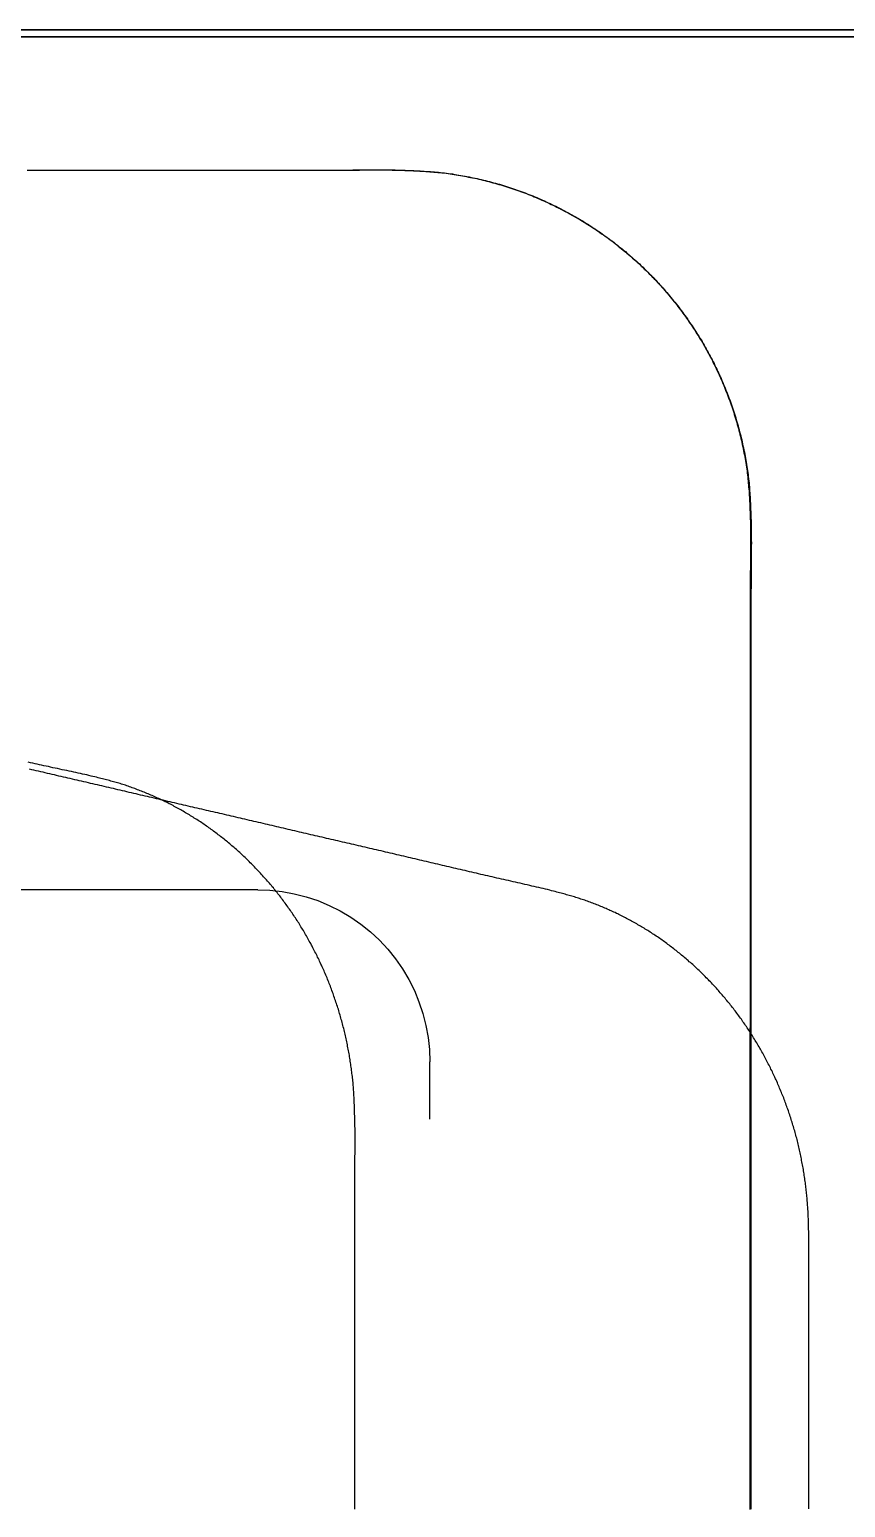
# Model space of a CAD drawing. Header units: millimetres. Extents: x -253 to 256, y -315 to 312.
# Drawn here: x 40.3 to 110.8, y -98.4 to 29.3 of the extents above; entities that cross this region are included whole.
import ezdxf

# ---------------------------------------------------------------- set-up
doc = ezdxf.new("R2010")
doc.units = ezdxf.units.MM
doc.layers.add('SKETCH', color=5, linetype='Continuous')
doc.layers.add('VISIBLE', color=7, linetype='Continuous')

msp = doc.modelspace()

# ---------------------------------------------------------------- linework, layer by layer
at = {"layer": 'SKETCH'}
for p, q in [((60.02, -45.04), (15.38, -45.04)), ((74.9, -64.88), (74.9, -59.92))]:
    msp.add_line(p, q, dxfattribs=at)
at = {"layer": 'SKETCH', "flags": 128}
for points in [[(40.1, 17.15), (40.36, 17.15), (40.62, 17.15), (40.87, 17.15), (41.13, 17.15), (41.38, 17.15), (41.64, 17.15), (41.9, 17.15), (42.15, 17.15), (42.41, 17.15), (42.66, 17.15), (42.92, 17.15), (43.17, 17.15), (43.43, 17.15), (43.69, 17.15), (43.94, 17.15), (44.2, 17.15), (44.45, 17.15), (44.71, 17.15), (44.97, 17.15), (45.22, 17.15), (45.48, 17.15), (45.73, 17.15), (45.99, 17.15), (46.25, 17.15), (46.5, 17.15), (46.76, 17.15), (47.01, 17.15), (47.27, 17.15), (47.52, 17.15), (47.78, 17.15), (48.04, 17.15), (48.29, 17.15), (48.55, 17.15), (48.8, 17.15), (49.06, 17.15), (49.32, 17.15), (49.57, 17.15), (49.83, 17.15), (50.08, 17.15), (50.34, 17.15), (50.59, 17.15), (50.85, 17.15), (51.11, 17.15), (51.36, 17.15), (51.62, 17.15), (51.87, 17.15), (52.13, 17.15), (52.39, 17.15), (52.64, 17.15), (52.9, 17.15), (53.15, 17.15), (53.41, 17.15), (53.67, 17.15), (53.92, 17.15), (54.18, 17.15), (54.43, 17.15), (54.69, 17.15), (54.94, 17.15), (55.2, 17.15), (55.46, 17.15), (55.71, 17.15), (55.97, 17.15), (56.22, 17.15), (56.48, 17.15), (56.74, 17.15), (56.99, 17.15), (57.25, 17.15), (57.5, 17.15), (57.76, 17.15), (58.02, 17.15), (58.27, 17.15), (58.53, 17.15), (58.78, 17.15), (59.04, 17.15), (59.29, 17.15), (59.55, 17.15), (59.81, 17.15), (60.06, 17.15), (60.32, 17.15), (60.57, 17.15), (60.83, 17.15), (61.09, 17.15), (61.34, 17.15), (61.6, 17.15), (61.85, 17.15), (62.11, 17.15), (62.37, 17.15), (62.62, 17.15), (62.88, 17.15), (63.13, 17.15), (63.39, 17.15), (63.64, 17.15), (63.9, 17.15), (64.16, 17.15), (64.41, 17.15), (64.67, 17.15), (64.92, 17.15), (65.18, 17.15), (65.44, 17.15), (65.69, 17.15), (65.95, 17.15), (66.2, 17.15), (66.46, 17.15), (66.72, 17.15), (66.98, 17.16), (67.24, 17.16), (67.5, 17.16), (67.76, 17.16), (68.03, 17.16), (68.29, 17.17), (68.55, 17.17), (68.82, 17.17), (69.08, 17.18), (69.34, 17.18), (69.6, 17.18), (69.86, 17.18), (70.12, 17.18), (70.38, 17.18), (70.63, 17.18), (70.89, 17.18), (71.14, 17.18), (71.38, 17.18), (71.63, 17.17), (71.87, 17.17), (72.11, 17.16), (72.34, 17.15), (72.54, 17.15), (72.73, 17.14), (72.92, 17.13), (73.11, 17.12), (73.29, 17.12), (73.48, 17.11), (73.66, 17.1), (73.84, 17.09), (74.02, 17.08), (74.2, 17.08), (74.37, 17.07), (74.55, 17.05), (74.73, 17.04), (74.9, 17.03), (75.08, 17.02), (75.25, 17), (75.42, 16.99), (75.6, 16.97), (75.77, 16.95), (75.95, 16.94), (76.12, 16.92), (76.3, 16.89), (76.47, 16.87), (76.65, 16.85), (76.83, 16.82), (77.01, 16.79), (77.18, 16.76), (77.36, 16.74), (77.54, 16.71), (77.72, 16.67), (77.89, 16.64), (78.07, 16.61), (78.25, 16.57), (78.42, 16.54), (78.6, 16.5), (78.78, 16.46), (78.95, 16.43), (79.13, 16.39), (79.31, 16.34), (79.48, 16.3), (79.66, 16.26), (79.83, 16.22), (80, 16.17), (80.18, 16.13), (80.35, 16.08), (80.53, 16.03), (80.7, 15.98), (80.87, 15.93), (81.04, 15.88), (81.22, 15.83), (81.39, 15.78), (81.56, 15.72), (81.73, 15.67), (81.9, 15.61), (82.07, 15.55), (82.24, 15.5), (82.41, 15.44), (82.58, 15.38), (82.75, 15.32), (82.92, 15.25), (83.09, 15.19), (83.26, 15.13), (83.43, 15.06), (83.59, 14.99), (83.76, 14.93), (83.93, 14.86), (84.09, 14.79), (84.26, 14.72), (84.42, 14.65), (84.59, 14.58), (84.75, 14.5), (84.92, 14.43), (85.08, 14.36), (85.24, 14.28), (85.4, 14.2), (85.57, 14.13), (85.73, 14.05), (85.89, 13.97), (86.05, 13.89), (86.21, 13.81), (86.37, 13.72), (86.53, 13.64), (86.69, 13.55), (86.85, 13.47), (87.01, 13.38), (87.16, 13.29), (87.32, 13.21), (87.48, 13.12), (87.63, 13.03), (87.79, 12.94), (87.94, 12.84), (88.1, 12.75), (88.25, 12.66), (88.4, 12.56), (88.56, 12.47), (88.71, 12.37), (88.86, 12.27), (89.01, 12.18), (89.16, 12.08), (89.31, 11.98), (89.46, 11.88), (89.6, 11.77), (89.75, 11.67), (89.9, 11.57), (90.04, 11.46), (90.19, 11.36), (90.34, 11.25), (90.48, 11.15), (90.62, 11.04), (90.77, 10.93), (90.91, 10.82), (91.05, 10.71), (91.19, 10.6), (91.33, 10.48), (91.47, 10.37), (91.61, 10.26), (91.75, 10.14), (91.89, 10.03), (92.03, 9.91), (92.16, 9.8), (92.3, 9.68), (92.43, 9.56), (92.57, 9.44), (92.7, 9.32), (92.83, 9.2), (92.97, 9.08), (93.1, 8.96), (93.23, 8.83), (93.36, 8.71), (93.49, 8.58), (93.62, 8.46), (93.74, 8.33), (93.87, 8.2), (94, 8.08), (94.12, 7.95), (94.25, 7.82), (94.37, 7.69), (94.49, 7.56), (94.62, 7.42), (94.74, 7.29), (94.86, 7.16), (94.98, 7.03), (95.1, 6.89), (95.21, 6.76), (95.33, 6.62), (95.45, 6.49), (95.56, 6.35), (95.68, 6.21), (95.79, 6.07), (95.91, 5.93), (96.02, 5.79), (96.13, 5.65), (96.24, 5.51), (96.35, 5.37), (96.46, 5.23), (96.57, 5.08), (96.68, 4.94), (96.78, 4.8), (96.89, 4.65), (96.99, 4.5), (97.1, 4.36), (97.2, 4.21), (97.3, 4.06), (97.41, 3.92), (97.51, 3.77), (97.61, 3.62), (97.7, 3.47), (97.8, 3.32), (97.9, 3.17), (97.99, 3.02), (98.09, 2.86), (98.18, 2.71), (98.28, 2.56), (98.37, 2.4), (98.46, 2.25), (98.55, 2.1), (98.64, 1.94), (98.73, 1.78), (98.82, 1.63), (98.9, 1.47), (98.99, 1.31), (99.07, 1.15), (99.16, 0.99), (99.24, 0.84), (99.32, 0.68), (99.4, 0.52), (99.48, 0.35), (99.56, 0.19), (99.64, 0.03), (99.72, -0.13), (99.79, -0.29), (99.87, -0.45), (99.94, -0.62), (100.02, -0.78), (100.09, -0.94), (100.16, -1.11), (100.23, -1.27), (100.3, -1.44), (100.37, -1.6), (100.43, -1.77), (100.5, -1.94), (100.57, -2.1), (100.63, -2.27), (100.69, -2.44), (100.76, -2.61), (100.82, -2.78), (100.88, -2.95), (100.94, -3.11), (101, -3.28), (101.05, -3.45), (101.11, -3.62), (101.17, -3.79), (101.22, -3.97), (101.27, -4.14), (101.33, -4.31), (101.38, -4.48), (101.43, -4.65), (101.48, -4.82), (101.52, -4.99), (101.57, -5.17), (101.62, -5.34), (101.66, -5.51), (101.71, -5.69), (101.75, -5.86), (101.79, -6.04), (101.83, -6.21), (101.87, -6.39), (101.91, -6.56), (101.95, -6.74), (101.98, -6.91), (102.02, -7.09), (102.05, -7.26), (102.09, -7.44), (102.12, -7.62), (102.15, -7.79), (102.18, -7.97), (102.21, -8.15), (102.24, -8.32), (102.27, -8.5), (102.29, -8.68), (102.32, -8.85), (102.34, -9.03), (102.36, -9.2), (102.38, -9.38), (102.4, -9.55), (102.42, -9.72), (102.43, -9.9), (102.45, -10.07), (102.46, -10.24), (102.48, -10.42), (102.49, -10.59), (102.5, -10.77), (102.51, -10.94), (102.52, -11.12), (102.53, -11.29), (102.54, -11.47), (102.55, -11.65), (102.56, -11.83), (102.56, -12.02), (102.57, -12.2), (102.58, -12.39), (102.58, -12.58), (102.59, -12.77), (102.6, -12.96), (102.61, -13.2), (102.61, -13.44), (102.62, -13.68), (102.62, -13.92), (102.62, -14.17), (102.63, -14.42), (102.63, -14.68), (102.63, -14.93), (102.63, -15.19), (102.62, -15.45), (102.62, -15.71), (102.62, -15.97), (102.62, -16.23), (102.62, -16.5), (102.61, -16.76), (102.61, -17.03), (102.61, -17.29), (102.6, -17.55), (102.6, -17.82), (102.6, -18.08), (102.6, -18.34), (102.6, -18.6), (102.59, -18.86), (102.59, -19.12), (102.59, -19.38), (102.59, -19.63), (102.59, -19.89), (102.59, -20.14), (102.59, -20.4), (102.59, -20.66), (102.59, -20.91), (102.59, -21.17), (102.59, -21.43), (102.59, -21.68), (102.59, -21.94), (102.59, -22.2), (102.59, -22.45), (102.59, -22.71), (102.59, -22.97), (102.59, -23.22), (102.59, -23.48), (102.59, -23.74), (102.59, -23.99), (102.59, -24.25), (102.59, -24.51), (102.59, -24.76), (102.59, -25.02), (102.59, -25.27), (102.59, -25.53), (102.59, -25.79), (102.59, -26.04), (102.59, -26.3), (102.59, -26.56), (102.59, -26.81), (102.59, -27.07), (102.59, -27.33), (102.59, -27.58), (102.59, -27.84), (102.59, -28.1), (102.59, -28.35), (102.59, -28.61), (102.59, -28.87), (102.59, -29.12), (102.59, -29.38), (102.59, -29.63), (102.59, -29.89), (102.59, -30.15), (102.59, -30.4), (102.59, -30.66), (102.59, -30.92), (102.59, -31.17), (102.59, -31.43), (102.59, -31.69), (102.59, -31.94), (102.59, -32.2), (102.59, -32.46), (102.59, -32.71), (102.59, -32.97), (102.59, -33.23), (102.59, -33.48), (102.59, -33.74), (102.59, -34), (102.59, -34.25), (102.59, -34.51), (102.59, -34.76), (102.59, -35.02), (102.59, -35.28), (102.59, -35.53), (102.59, -35.79), (102.59, -36.05), (102.59, -36.3), (102.59, -36.56), (102.59, -36.82), (102.59, -37.07), (102.59, -37.33), (102.58, -37.59), (102.58, -37.84), (102.58, -38.1), (102.58, -38.36), (102.58, -38.61), (102.58, -38.87), (102.58, -39.13), (102.58, -39.38), (102.58, -39.64), (102.58, -39.89), (102.58, -40.15), (102.58, -40.41), (102.58, -40.66), (102.58, -40.92), (102.58, -41.18), (102.58, -41.43), (102.58, -41.69), (102.58, -41.95), (102.58, -42.2), (102.58, -42.46), (102.58, -42.72), (102.58, -42.97), (102.58, -43.23), (102.58, -43.48), (102.58, -43.74), (102.58, -44), (102.58, -44.25), (102.58, -44.51), (102.58, -44.77), (102.58, -45.02), (102.58, -45.28), (102.58, -45.54), (102.58, -45.79), (102.58, -46.05), (102.58, -46.31), (102.58, -46.56), (102.58, -46.82), (102.58, -47.07), (102.58, -47.33), (102.58, -47.59), (102.58, -47.84), (102.58, -48.1), (102.58, -48.36), (102.58, -48.61), (102.58, -48.87), (102.58, -49.13), (102.58, -49.38), (102.58, -49.64), (102.58, -49.9), (102.58, -50.15), (102.58, -50.41), (102.58, -50.66), (102.58, -50.92), (102.58, -51.18), (102.58, -51.43), (102.58, -51.69), (102.58, -51.95), (102.58, -52.2), (102.58, -52.46), (102.58, -52.72), (102.58, -52.97), (102.58, -53.23), (102.58, -53.49), (102.58, -53.74), (102.58, -54), (102.58, -54.25), (102.58, -54.51), (102.58, -54.77), (102.58, -55.02), (102.58, -55.28), (102.58, -55.54), (102.58, -55.79), (102.58, -56.05), (102.58, -56.31), (102.58, -56.56), (102.58, -56.82), (102.57, -57.07), (102.57, -57.33), (102.57, -57.59), (102.57, -57.84), (102.57, -58.1), (102.57, -58.36), (102.57, -58.61), (102.57, -58.87), (102.57, -59.13), (102.57, -59.38), (102.57, -59.64), (102.57, -59.9), (102.57, -60.15), (102.57, -60.41), (102.57, -60.66), (102.57, -60.92), (102.57, -61.18), (102.57, -61.43), (102.57, -61.69), (102.57, -61.95), (102.57, -62.2), (102.57, -62.46), (102.57, -62.72), (102.57, -62.97), (102.57, -63.23), (102.57, -63.48), (102.57, -63.74), (102.57, -64), (102.57, -64.25), (102.57, -64.51), (102.57, -64.77), (102.57, -65.02), (102.57, -65.28), (102.57, -65.54), (102.57, -65.79), (102.57, -66.05), (102.57, -66.31), (102.57, -66.56), (102.57, -66.82), (102.57, -67.07), (102.57, -67.33), (102.57, -67.59), (102.57, -67.84), (102.57, -68.1), (102.57, -68.36), (102.57, -68.61), (102.57, -68.87), (102.57, -69.13), (102.57, -69.38), (102.57, -69.64), (102.57, -69.89), (102.57, -70.15), (102.57, -70.41), (102.57, -70.66), (102.57, -70.92), (102.57, -71.18), (102.57, -71.43), (102.57, -71.69), (102.57, -71.95), (102.57, -72.2), (102.57, -72.46), (102.57, -72.72), (102.57, -72.97), (102.57, -73.23), (102.57, -73.48), (102.57, -73.74), (102.57, -74), (102.57, -74.25), (102.57, -74.51), (102.57, -74.77), (102.57, -75.02), (102.57, -75.28), (102.57, -75.54), (102.57, -75.79), (102.57, -76.05), (102.56, -76.3), (102.56, -76.56), (102.56, -76.82), (102.56, -77.07), (102.56, -77.33), (102.56, -77.59), (102.56, -77.84), (102.56, -78.1), (102.56, -78.36), (102.56, -78.61), (102.56, -78.87), (102.56, -79.12), (102.56, -79.38), (102.56, -79.64), (102.56, -79.89), (102.56, -80.15), (102.56, -80.41), (102.56, -80.66), (102.56, -80.92), (102.56, -81.18), (102.56, -81.43), (102.56, -81.69), (102.56, -81.94), (102.56, -82.2), (102.56, -82.46), (102.56, -82.71), (102.56, -82.97), (102.56, -83.23), (102.56, -83.48), (102.56, -83.74), (102.56, -83.99), (102.56, -84.25), (102.56, -84.51), (102.56, -84.76), (102.56, -85.02), (102.56, -85.28), (102.56, -85.53), (102.56, -85.79), (102.56, -86.05), (102.56, -86.3), (102.56, -86.56), (102.56, -86.81), (102.56, -87.07), (102.56, -87.33), (102.56, -87.58), (102.56, -87.84), (102.56, -88.1), (102.56, -88.35), (102.56, -88.61), (102.56, -88.87), (102.56, -89.12), (102.56, -89.38), (102.56, -89.63), (102.56, -89.89), (102.56, -90.15), (102.56, -90.4), (102.56, -90.66), (102.56, -90.92), (102.56, -91.17), (102.56, -91.43), (102.56, -91.68), (102.56, -91.94), (102.56, -92.2), (102.56, -92.45), (102.56, -92.71), (102.56, -92.97), (102.56, -93.22), (102.56, -93.48), (102.56, -93.74), (102.56, -93.99), (102.56, -94.25), (102.56, -94.5), (102.56, -94.76), (102.56, -95.02), (102.56, -95.27), (102.55, -95.53), (102.55, -95.79), (102.55, -96.04), (102.55, -96.3), (102.55, -96.55), (102.55, -96.81), (102.55, -97.07), (102.55, -97.32), (102.55, -97.58), (102.55, -97.84), (102.55, -98.09), (102.55, -98.35), (102.55, -98.6)], [(40.25, 17.16), (40.51, 17.16), (40.77, 17.16), (41.03, 17.16), (41.3, 17.16), (41.56, 17.16), (41.82, 17.16), (42.08, 17.16), (42.34, 17.16), (42.6, 17.16), (42.86, 17.16), (43.12, 17.16), (43.39, 17.16), (43.65, 17.16), (43.91, 17.16), (44.17, 17.16), (44.43, 17.16), (44.69, 17.16), (44.95, 17.16), (45.21, 17.16), (45.48, 17.16), (45.74, 17.16), (46, 17.16), (46.26, 17.16), (46.52, 17.16), (46.78, 17.16), (47.04, 17.16), (47.3, 17.16), (47.57, 17.16), (47.83, 17.16), (48.09, 17.16), (48.35, 17.16), (48.61, 17.16), (48.87, 17.16), (49.13, 17.16), (49.39, 17.16), (49.66, 17.16), (49.92, 17.16), (50.18, 17.16), (50.44, 17.16), (50.7, 17.16), (50.96, 17.16), (51.22, 17.16), (51.48, 17.16), (51.75, 17.16), (52.01, 17.16), (52.27, 17.16), (52.53, 17.16), (52.79, 17.16), (53.05, 17.16), (53.31, 17.16), (53.57, 17.16), (53.84, 17.16), (54.1, 17.16), (54.36, 17.16), (54.62, 17.16), (54.88, 17.16), (55.14, 17.16), (55.4, 17.16), (55.66, 17.16), (55.93, 17.16), (56.19, 17.16), (56.45, 17.16), (56.71, 17.16), (56.97, 17.16), (57.23, 17.16), (57.49, 17.16), (57.75, 17.16), (58.02, 17.16), (58.28, 17.16), (58.54, 17.16), (58.8, 17.16), (59.06, 17.16), (59.32, 17.16), (59.58, 17.16), (59.84, 17.16), (60.11, 17.16), (60.37, 17.16), (60.63, 17.16), (60.89, 17.16), (61.15, 17.16), (61.41, 17.16), (61.67, 17.16), (61.93, 17.16), (62.2, 17.16), (62.46, 17.16), (62.72, 17.16), (62.98, 17.16), (63.24, 17.16), (63.5, 17.16), (63.76, 17.16), (64.02, 17.16), (64.29, 17.16), (64.55, 17.16), (64.81, 17.16), (65.07, 17.16), (65.33, 17.16), (65.59, 17.16), (65.85, 17.16), (66.11, 17.16), (66.38, 17.16), (66.64, 17.16), (66.91, 17.16), (67.17, 17.17), (67.44, 17.17), (67.71, 17.17), (67.98, 17.17), (68.25, 17.18), (68.52, 17.18), (68.79, 17.18), (69.05, 17.19), (69.32, 17.19), (69.59, 17.19), (69.85, 17.19), (70.12, 17.19), (70.38, 17.19), (70.64, 17.19), (70.9, 17.19), (71.15, 17.19), (71.41, 17.19), (71.66, 17.18), (71.9, 17.18), (72.15, 17.17), (72.38, 17.16), (72.58, 17.16), (72.77, 17.15), (72.96, 17.14), (73.15, 17.13), (73.34, 17.13), (73.52, 17.12), (73.7, 17.11), (73.88, 17.1), (74.06, 17.09), (74.24, 17.08), (74.42, 17.07), (74.6, 17.06), (74.77, 17.05), (74.95, 17.04), (75.12, 17.03), (75.29, 17.01), (75.47, 17), (75.64, 16.98), (75.82, 16.96), (75.99, 16.94), (76.16, 16.92), (76.34, 16.9), (76.52, 16.88), (76.69, 16.85), (76.87, 16.83), (77.05, 16.8), (77.23, 16.77), (77.4, 16.74), (77.58, 16.71), (77.76, 16.68), (77.94, 16.65), (78.11, 16.62), (78.29, 16.58), (78.47, 16.54), (78.64, 16.51), (78.82, 16.47), (79, 16.43), (79.17, 16.39), (79.35, 16.35), (79.53, 16.31), (79.7, 16.27), (79.88, 16.22), (80.05, 16.18), (80.22, 16.13), (80.4, 16.08), (80.57, 16.03), (80.74, 15.99), (80.92, 15.94), (81.09, 15.88), (81.26, 15.83), (81.43, 15.78), (81.6, 15.72), (81.78, 15.67), (81.95, 15.61), (82.12, 15.56), (82.29, 15.5), (82.46, 15.44), (82.63, 15.38), (82.8, 15.32), (82.97, 15.25), (83.14, 15.19), (83.3, 15.12), (83.47, 15.06), (83.64, 14.99), (83.81, 14.93), (83.97, 14.86), (84.14, 14.79), (84.31, 14.72), (84.47, 14.65), (84.64, 14.57), (84.8, 14.5), (84.96, 14.43), (85.13, 14.35), (85.29, 14.28), (85.45, 14.2), (85.62, 14.12), (85.78, 14.04), (85.94, 13.96), (86.1, 13.88), (86.26, 13.8), (86.42, 13.71), (86.58, 13.63), (86.74, 13.54), (86.9, 13.46), (87.06, 13.37), (87.21, 13.28), (87.37, 13.19), (87.53, 13.11), (87.68, 13.01), (87.84, 12.92), (87.99, 12.83), (88.15, 12.74), (88.3, 12.64), (88.45, 12.55), (88.61, 12.45), (88.76, 12.36), (88.91, 12.26), (89.06, 12.16), (89.21, 12.06), (89.36, 11.96), (89.51, 11.86), (89.65, 11.76), (89.8, 11.65), (89.95, 11.55), (90.1, 11.44), (90.24, 11.34), (90.39, 11.23), (90.53, 11.12), (90.68, 11.01), (90.82, 10.9), (90.96, 10.79), (91.11, 10.68), (91.25, 10.57), (91.39, 10.46), (91.53, 10.35), (91.67, 10.23), (91.81, 10.12), (91.94, 10), (92.08, 9.88), (92.22, 9.77), (92.35, 9.65), (92.49, 9.53), (92.62, 9.41), (92.75, 9.29), (92.89, 9.17), (93.02, 9.05), (93.15, 8.92), (93.28, 8.8), (93.41, 8.67), (93.54, 8.55), (93.67, 8.42), (93.8, 8.29), (93.93, 8.17), (94.05, 8.04), (94.18, 7.91), (94.3, 7.78), (94.43, 7.65), (94.55, 7.52), (94.67, 7.38), (94.79, 7.25), (94.91, 7.12), (95.03, 6.98), (95.15, 6.85), (95.27, 6.71), (95.39, 6.58), (95.5, 6.44), (95.62, 6.3), (95.74, 6.16), (95.85, 6.02), (95.96, 5.88), (96.08, 5.74), (96.19, 5.6), (96.3, 5.46), (96.41, 5.32), (96.52, 5.17), (96.63, 5.03), (96.74, 4.89), (96.84, 4.74), (96.95, 4.59), (97.05, 4.45), (97.16, 4.3), (97.26, 4.15), (97.36, 4), (97.46, 3.86), (97.57, 3.71), (97.66, 3.56), (97.76, 3.41), (97.86, 3.25), (97.96, 3.1), (98.05, 2.95), (98.15, 2.8), (98.24, 2.65), (98.34, 2.49), (98.43, 2.34), (98.52, 2.18), (98.61, 2.03), (98.7, 1.87), (98.79, 1.71), (98.88, 1.55), (98.96, 1.4), (99.05, 1.24), (99.13, 1.08), (99.22, 0.92), (99.3, 0.76), (99.38, 0.6), (99.47, 0.44), (99.55, 0.28), (99.62, 0.11), (99.7, -0.05), (99.78, -0.21), (99.86, -0.37), (99.93, -0.54), (100.01, -0.7), (100.08, -0.86), (100.15, -1.03), (100.22, -1.19), (100.29, -1.36), (100.36, -1.53), (100.43, -1.69), (100.5, -1.86), (100.56, -2.03), (100.63, -2.2), (100.69, -2.36), (100.76, -2.53), (100.82, -2.7), (100.88, -2.87), (100.94, -3.04), (101, -3.21), (101.06, -3.38), (101.12, -3.55), (101.17, -3.72), (101.23, -3.9), (101.28, -4.07), (101.34, -4.24), (101.39, -4.41), (101.44, -4.58), (101.49, -4.76), (101.54, -4.93), (101.59, -5.1), (101.63, -5.28), (101.68, -5.45), (101.73, -5.62), (101.77, -5.8), (101.81, -5.97), (101.86, -6.15), (101.9, -6.33), (101.94, -6.5), (101.97, -6.68), (102.01, -6.85), (102.05, -7.03), (102.09, -7.21), (102.12, -7.38), (102.15, -7.56), (102.19, -7.74), (102.22, -7.92), (102.25, -8.09), (102.28, -8.27), (102.31, -8.45), (102.33, -8.63), (102.36, -8.8), (102.38, -8.98), (102.41, -9.16), (102.43, -9.33), (102.45, -9.51), (102.47, -9.68), (102.49, -9.86), (102.5, -10.03), (102.52, -10.21), (102.53, -10.38), (102.54, -10.56), (102.56, -10.73), (102.57, -10.91), (102.58, -11.08), (102.59, -11.26), (102.6, -11.44), (102.61, -11.62), (102.62, -11.8), (102.62, -11.98), (102.63, -12.16), (102.64, -12.35), (102.65, -12.54), (102.65, -12.73), (102.66, -12.92), (102.67, -13.11), (102.67, -13.35), (102.68, -13.58), (102.68, -13.82), (102.69, -14.06), (102.69, -14.31), (102.69, -14.56), (102.69, -14.81), (102.7, -15.06), (102.69, -15.31), (102.69, -15.57), (102.69, -15.82), (102.69, -16.08), (102.69, -16.34), (102.69, -16.6), (102.68, -16.86), (102.68, -17.12), (102.68, -17.38), (102.67, -17.64), (102.67, -17.9), (102.67, -18.16), (102.67, -18.42), (102.67, -18.67), (102.67, -18.93), (102.66, -19.18), (102.66, -19.43), (102.66, -19.69), (102.66, -19.94), (102.66, -20.19), (102.66, -20.45), (102.66, -20.7), (102.66, -20.95), (102.66, -21.2), (102.66, -21.46), (102.66, -21.71), (102.66, -21.96), (102.66, -22.22), (102.66, -22.47), (102.66, -22.72), (102.66, -22.97), (102.66, -23.23), (102.66, -23.48), (102.66, -23.73), (102.66, -23.99), (102.66, -24.24), (102.66, -24.49), (102.66, -24.74), (102.66, -25), (102.66, -25.25), (102.66, -25.5), (102.66, -25.76), (102.66, -26.01), (102.66, -26.26), (102.66, -26.51), (102.66, -26.77), (102.66, -27.02), (102.66, -27.27), (102.66, -27.53), (102.66, -27.78), (102.66, -28.03), (102.66, -28.28), (102.66, -28.54), (102.66, -28.79), (102.66, -29.04), (102.66, -29.3), (102.66, -29.55), (102.66, -29.8), (102.66, -30.05), (102.66, -30.31), (102.66, -30.56), (102.66, -30.81), (102.66, -31.07), (102.66, -31.32), (102.66, -31.57), (102.66, -31.82), (102.66, -32.08), (102.66, -32.33), (102.66, -32.58), (102.66, -32.84), (102.66, -33.09), (102.66, -33.34), (102.66, -33.6), (102.66, -33.85), (102.66, -34.1), (102.66, -34.35), (102.66, -34.61), (102.66, -34.86), (102.66, -35.11), (102.66, -35.37), (102.66, -35.62), (102.66, -35.87), (102.66, -36.12), (102.66, -36.38), (102.66, -36.63), (102.66, -36.88), (102.66, -37.14), (102.66, -37.39), (102.66, -37.64), (102.66, -37.89), (102.66, -38.15), (102.66, -38.4), (102.66, -38.65), (102.66, -38.91), (102.66, -39.16), (102.66, -39.41), (102.66, -39.66), (102.66, -39.92), (102.66, -40.17), (102.66, -40.42), (102.66, -40.68), (102.66, -40.93), (102.66, -41.18), (102.66, -41.43), (102.66, -41.69), (102.66, -41.94), (102.66, -42.19), (102.66, -42.45), (102.66, -42.7), (102.66, -42.95), (102.66, -43.2), (102.66, -43.46), (102.66, -43.71), (102.66, -43.96), (102.66, -44.22), (102.66, -44.47), (102.66, -44.72), (102.66, -44.97), (102.66, -45.23), (102.66, -45.48), (102.66, -45.73), (102.66, -45.99), (102.66, -46.24), (102.66, -46.49), (102.66, -46.74), (102.66, -47), (102.66, -47.25), (102.66, -47.5), (102.66, -47.76), (102.66, -48.01), (102.66, -48.26), (102.66, -48.51), (102.66, -48.77), (102.66, -49.02), (102.66, -49.27), (102.66, -49.53), (102.66, -49.78), (102.66, -50.03), (102.66, -50.28), (102.66, -50.54), (102.66, -50.79), (102.66, -51.04), (102.66, -51.3), (102.66, -51.55), (102.66, -51.8), (102.66, -52.05), (102.66, -52.31), (102.66, -52.56), (102.66, -52.81), (102.66, -53.07), (102.66, -53.32), (102.66, -53.57), (102.66, -53.82), (102.66, -54.08), (102.66, -54.33), (102.66, -54.58), (102.66, -54.84), (102.66, -55.09), (102.66, -55.34), (102.66, -55.59), (102.66, -55.85), (102.66, -56.1), (102.66, -56.35), (102.66, -56.61), (102.66, -56.86), (102.66, -57.11), (102.66, -57.36), (102.66, -57.62), (102.66, -57.87), (102.66, -58.12), (102.66, -58.38), (102.66, -58.63), (102.66, -58.88), (102.66, -59.13), (102.66, -59.39), (102.66, -59.64), (102.66, -59.89), (102.66, -60.15), (102.66, -60.4), (102.66, -60.65), (102.66, -60.9), (102.66, -61.16), (102.66, -61.41), (102.66, -61.66), (102.66, -61.92), (102.66, -62.17), (102.66, -62.42), (102.66, -62.67), (102.66, -62.93), (102.66, -63.18), (102.66, -63.43), (102.66, -63.68), (102.66, -63.94), (102.66, -64.19), (102.66, -64.44), (102.66, -64.7), (102.66, -64.95), (102.66, -65.2), (102.66, -65.45), (102.66, -65.71), (102.66, -65.96), (102.66, -66.21), (102.66, -66.47), (102.66, -66.72), (102.66, -66.97), (102.66, -67.22), (102.66, -67.48), (102.66, -67.73), (102.66, -67.98), (102.66, -68.24), (102.66, -68.49), (102.66, -68.74), (102.66, -68.99), (102.66, -69.25), (102.66, -69.5), (102.66, -69.75), (102.66, -70.01), (102.66, -70.26), (102.66, -70.51), (102.66, -70.76), (102.66, -71.02), (102.66, -71.27), (102.66, -71.52), (102.66, -71.78), (102.66, -72.03), (102.66, -72.28), (102.66, -72.53), (102.66, -72.79), (102.66, -73.04), (102.66, -73.29), (102.66, -73.55), (102.66, -73.8), (102.66, -74.05), (102.66, -74.3), (102.66, -74.56), (102.66, -74.81), (102.66, -75.06), (102.66, -75.32), (102.66, -75.57), (102.66, -75.82), (102.66, -76.07), (102.66, -76.33), (102.66, -76.58), (102.66, -76.83), (102.66, -77.09), (102.66, -77.34), (102.66, -77.59), (102.66, -77.84), (102.66, -78.1), (102.66, -78.35), (102.66, -78.6), (102.66, -78.86), (102.66, -79.11), (102.66, -79.36), (102.66, -79.61), (102.66, -79.87), (102.66, -80.12), (102.66, -80.37), (102.66, -80.62), (102.66, -80.88), (102.66, -81.13), (102.66, -81.38), (102.66, -81.64), (102.66, -81.89), (102.66, -82.14), (102.66, -82.39), (102.66, -82.65), (102.66, -82.9), (102.66, -83.15), (102.66, -83.41), (102.66, -83.66), (102.66, -83.91), (102.66, -84.16), (102.66, -84.42), (102.66, -84.67), (102.66, -84.92), (102.66, -85.18), (102.66, -85.43), (102.66, -85.68), (102.66, -85.93), (102.66, -86.19), (102.66, -86.44), (102.66, -86.69), (102.66, -86.95), (102.66, -87.2), (102.66, -87.45), (102.66, -87.7), (102.66, -87.96), (102.66, -88.21), (102.66, -88.46), (102.66, -88.72), (102.66, -88.97), (102.66, -89.22), (102.66, -89.47), (102.66, -89.73), (102.66, -89.98), (102.66, -90.23), (102.66, -90.49), (102.66, -90.74), (102.66, -90.99), (102.65, -91.24), (102.65, -91.5), (102.65, -91.75), (102.65, -92), (102.65, -92.25), (102.65, -92.51), (102.65, -92.76), (102.65, -93.01), (102.65, -93.27), (102.65, -93.52), (102.65, -93.77), (102.65, -94.02), (102.65, -94.28), (102.65, -94.53), (102.65, -94.78), (102.65, -95.04), (102.65, -95.29), (102.65, -95.54), (102.65, -95.79), (102.65, -96.05), (102.65, -96.3), (102.65, -96.55), (102.65, -96.81), (102.65, -97.06), (102.65, -97.31), (102.65, -97.56), (102.65, -97.82), (102.65, -98.07), (102.65, -98.32), (102.65, -98.58)], [(68.41, -98.58), (68.41, -98.36), (68.41, -98.14), (68.41, -97.92), (68.41, -97.71), (68.41, -97.49), (68.41, -97.27), (68.41, -97.05), (68.41, -96.84), (68.41, -96.62), (68.41, -96.4), (68.41, -96.18), (68.41, -95.97), (68.41, -95.75), (68.41, -95.53), (68.41, -95.32), (68.41, -95.1), (68.41, -94.88), (68.41, -94.66), (68.41, -94.45), (68.41, -94.23), (68.41, -94.01), (68.41, -93.79), (68.41, -93.58), (68.41, -93.36), (68.41, -93.14), (68.41, -92.92), (68.41, -92.71), (68.41, -92.49), (68.41, -92.27), (68.41, -92.05), (68.41, -91.84), (68.41, -91.62), (68.41, -91.4), (68.41, -91.18), (68.41, -90.97), (68.41, -90.75), (68.41, -90.53), (68.41, -90.32), (68.41, -90.1), (68.41, -89.88), (68.41, -89.66), (68.41, -89.45), (68.41, -89.23), (68.41, -89.01), (68.41, -88.79), (68.41, -88.58), (68.41, -88.36), (68.41, -88.14), (68.41, -87.92), (68.41, -87.71), (68.41, -87.49), (68.41, -87.27), (68.41, -87.05), (68.41, -86.84), (68.41, -86.62), (68.41, -86.4), (68.41, -86.18), (68.41, -85.97), (68.41, -85.75), (68.41, -85.53), (68.41, -85.31), (68.41, -85.1), (68.41, -84.88), (68.41, -84.66), (68.41, -84.45), (68.41, -84.23), (68.41, -84.01), (68.41, -83.79), (68.41, -83.58), (68.41, -83.36), (68.41, -83.14), (68.41, -82.92), (68.41, -82.71), (68.41, -82.49), (68.41, -82.27), (68.41, -82.05), (68.41, -81.84), (68.41, -81.62), (68.41, -81.4), (68.41, -81.18), (68.41, -80.97), (68.41, -80.75), (68.41, -80.53), (68.41, -80.31), (68.41, -80.1), (68.41, -79.88), (68.41, -79.66), (68.41, -79.44), (68.41, -79.23), (68.41, -79.01), (68.41, -78.79), (68.41, -78.57), (68.41, -78.36), (68.41, -78.14), (68.41, -77.92), (68.41, -77.71), (68.41, -77.49), (68.41, -77.27), (68.41, -77.05), (68.41, -76.84), (68.41, -76.62), (68.41, -76.4), (68.41, -76.18), (68.41, -75.97), (68.41, -75.75), (68.41, -75.53), (68.41, -75.31), (68.41, -75.1), (68.41, -74.88), (68.41, -74.66), (68.41, -74.44), (68.41, -74.23), (68.41, -74.01), (68.41, -73.79), (68.41, -73.57), (68.41, -73.36), (68.41, -73.14), (68.41, -72.92), (68.41, -72.7), (68.41, -72.49), (68.41, -72.27), (68.41, -72.05), (68.41, -71.83), (68.41, -71.62), (68.41, -71.4), (68.41, -71.18), (68.41, -70.96), (68.41, -70.75), (68.41, -70.53), (68.41, -70.31), (68.41, -70.1), (68.41, -69.88), (68.41, -69.66), (68.42, -69.43), (68.42, -69.21), (68.42, -68.99), (68.42, -68.76), (68.42, -68.53), (68.42, -68.31), (68.42, -68.08), (68.43, -67.86), (68.43, -67.63), (68.43, -67.41), (68.43, -67.18), (68.43, -66.96), (68.43, -66.74), (68.43, -66.52), (68.43, -66.3), (68.43, -66.09), (68.43, -65.88), (68.43, -65.67), (68.42, -65.47), (68.42, -65.27), (68.42, -65.07), (68.41, -64.88), (68.41, -64.73), (68.41, -64.59), (68.4, -64.44), (68.4, -64.3), (68.4, -64.16), (68.39, -64.03), (68.39, -63.89), (68.38, -63.76), (68.38, -63.63), (68.37, -63.5), (68.37, -63.37), (68.36, -63.24), (68.36, -63.11), (68.35, -62.98), (68.34, -62.86), (68.34, -62.73), (68.33, -62.6), (68.32, -62.48), (68.31, -62.35), (68.3, -62.22), (68.29, -62.09), (68.28, -61.96), (68.27, -61.84), (68.26, -61.7), (68.24, -61.57), (68.23, -61.44), (68.22, -61.31), (68.2, -61.18), (68.19, -61.05), (68.17, -60.92), (68.15, -60.78), (68.14, -60.65), (68.12, -60.52), (68.1, -60.39), (68.08, -60.26), (68.06, -60.13), (68.04, -60), (68.02, -59.87), (68, -59.74), (67.98, -59.61), (67.96, -59.48), (67.94, -59.35), (67.92, -59.22), (67.89, -59.09), (67.87, -58.96), (67.84, -58.83), (67.82, -58.7), (67.79, -58.57), (67.77, -58.44), (67.74, -58.31), (67.71, -58.18), (67.69, -58.05), (67.66, -57.92), (67.63, -57.79), (67.6, -57.66), (67.57, -57.53), (67.54, -57.41), (67.51, -57.28), (67.48, -57.15), (67.45, -57.02), (67.41, -56.89), (67.38, -56.77), (67.35, -56.64), (67.31, -56.51), (67.28, -56.38), (67.24, -56.26), (67.21, -56.13), (67.17, -56), (67.14, -55.88), (67.1, -55.75), (67.06, -55.62), (67.02, -55.5), (66.99, -55.37), (66.95, -55.25), (66.91, -55.12), (66.87, -55), (66.83, -54.87), (66.78, -54.75), (66.74, -54.62), (66.7, -54.5), (66.66, -54.37), (66.61, -54.25), (66.57, -54.12), (66.53, -54), (66.48, -53.88), (66.44, -53.75), (66.39, -53.63), (66.35, -53.51), (66.3, -53.38), (66.25, -53.26), (66.2, -53.14), (66.16, -53.02), (66.11, -52.9), (66.06, -52.78), (66.01, -52.65), (65.96, -52.53), (65.91, -52.41), (65.86, -52.29), (65.8, -52.17), (65.75, -52.05), (65.7, -51.93), (65.65, -51.81), (65.59, -51.69), (65.54, -51.57), (65.48, -51.46), (65.43, -51.34), (65.37, -51.22), (65.32, -51.1), (65.26, -50.98), (65.2, -50.86), (65.15, -50.75), (65.09, -50.63), (65.03, -50.51), (64.97, -50.4), (64.91, -50.28), (64.85, -50.17), (64.79, -50.05), (64.73, -49.93), (64.67, -49.82), (64.61, -49.7), (64.55, -49.59), (64.48, -49.48), (64.42, -49.36), (64.36, -49.25), (64.29, -49.14), (64.23, -49.02), (64.16, -48.91), (64.1, -48.8), (64.03, -48.69), (63.97, -48.57), (63.9, -48.46), (63.83, -48.35), (63.76, -48.24), (63.7, -48.13), (63.63, -48.02), (63.56, -47.91), (63.49, -47.8), (63.42, -47.69), (63.35, -47.58), (63.28, -47.47), (63.21, -47.37), (63.13, -47.26), (63.06, -47.15), (62.99, -47.04), (62.92, -46.94), (62.84, -46.83), (62.77, -46.73), (62.69, -46.62), (62.62, -46.51), (62.54, -46.41), (62.47, -46.31), (62.39, -46.2), (62.32, -46.1), (62.24, -45.99), (62.16, -45.89), (62.08, -45.79), (62.01, -45.68), (61.93, -45.58), (61.85, -45.48), (61.77, -45.38), (61.69, -45.28), (61.61, -45.18), (61.53, -45.08), (61.45, -44.98), (61.37, -44.88), (61.28, -44.78), (61.2, -44.68), (61.12, -44.58), (61.04, -44.48), (60.95, -44.39), (60.87, -44.29), (60.78, -44.19), (60.7, -44.1), (60.62, -44), (60.53, -43.91), (60.44, -43.81), (60.36, -43.72), (60.27, -43.62), (60.18, -43.53), (60.1, -43.43), (60.01, -43.34), (59.92, -43.25), (59.83, -43.16), (59.74, -43.06), (59.65, -42.97), (59.56, -42.88), (59.47, -42.79), (59.38, -42.7), (59.29, -42.61), (59.2, -42.52), (59.11, -42.43), (59.02, -42.34), (58.93, -42.26), (58.83, -42.17), (58.74, -42.08), (58.65, -42), (58.56, -41.91), (58.46, -41.82), (58.37, -41.74), (58.27, -41.65), (58.18, -41.57), (58.08, -41.48), (57.99, -41.4), (57.89, -41.32), (57.79, -41.23), (57.7, -41.15), (57.6, -41.07), (57.5, -40.99), (57.4, -40.91), (57.31, -40.83), (57.21, -40.75), (57.11, -40.67), (57.01, -40.59), (56.91, -40.51), (56.81, -40.43), (56.71, -40.36), (56.61, -40.28), (56.51, -40.2), (56.41, -40.13), (56.31, -40.05), (56.21, -39.98), (56.11, -39.9), (56, -39.83), (55.9, -39.75), (55.8, -39.68), (55.7, -39.61), (55.59, -39.53), (55.49, -39.46), (55.38, -39.39), (55.28, -39.32), (55.18, -39.25), (55.07, -39.18), (54.97, -39.11), (54.86, -39.04), (54.76, -38.97), (54.65, -38.91), (54.54, -38.84), (54.44, -38.77), (54.33, -38.7), (54.22, -38.64), (54.12, -38.57), (54.01, -38.51), (53.9, -38.44), (53.79, -38.38), (53.69, -38.32), (53.58, -38.25), (53.47, -38.19), (53.36, -38.13), (53.25, -38.07), (53.14, -38.01), (53.03, -37.95), (52.92, -37.89), (52.81, -37.83), (52.7, -37.77), (52.59, -37.71), (52.48, -37.65), (52.37, -37.6), (52.25, -37.54), (52.14, -37.48), (52.03, -37.43), (51.92, -37.37), (51.81, -37.32), (51.69, -37.27), (51.58, -37.21), (51.47, -37.16), (51.36, -37.11), (51.24, -37.06), (51.13, -37), (51.02, -36.95), (50.9, -36.9), (50.79, -36.85), (50.67, -36.8), (50.56, -36.76), (50.44, -36.71), (50.33, -36.66), (50.21, -36.61), (50.1, -36.57), (49.98, -36.52), (49.86, -36.48), (49.75, -36.43), (49.63, -36.39), (49.52, -36.34), (49.4, -36.3), (49.28, -36.26), (49.17, -36.22), (49.05, -36.17), (48.93, -36.13), (48.81, -36.09), (48.7, -36.05), (48.58, -36.01), (48.47, -35.98), (48.35, -35.94), (48.24, -35.9), (48.12, -35.87), (48.01, -35.84), (47.89, -35.8), (47.78, -35.77), (47.67, -35.74), (47.55, -35.7), (47.43, -35.67), (47.32, -35.64), (47.2, -35.61), (47.08, -35.58), (46.96, -35.55), (46.84, -35.52), (46.72, -35.48), (46.6, -35.45), (46.47, -35.42), (46.35, -35.39), (46.22, -35.36), (46.09, -35.32), (45.95, -35.29), (45.78, -35.25), (45.61, -35.21), (45.43, -35.16), (45.25, -35.12), (45.07, -35.08), (44.88, -35.04), (44.69, -34.99), (44.5, -34.95), (44.31, -34.91), (44.11, -34.87), (43.92, -34.83), (43.72, -34.78), (43.52, -34.74), (43.32, -34.7), (43.12, -34.66), (42.92, -34.61), (42.72, -34.57), (42.52, -34.53), (42.32, -34.49), (42.12, -34.44), (41.93, -34.4), (41.73, -34.36), (41.54, -34.32), (41.34, -34.27), (41.15, -34.23), (40.96, -34.19), (40.77, -34.15), (40.57, -34.1), (40.38, -34.06), (40.19, -34.02)], [(107.65, -98.55), (107.65, -98.33), (107.65, -98.11), (107.65, -97.89), (107.65, -97.67), (107.65, -97.45), (107.65, -97.23), (107.65, -97.02), (107.65, -96.8), (107.65, -96.58), (107.65, -96.36), (107.65, -96.14), (107.65, -95.92), (107.65, -95.7), (107.65, -95.48), (107.65, -95.27), (107.65, -95.05), (107.65, -94.83), (107.65, -94.61), (107.65, -94.39), (107.65, -94.17), (107.65, -93.95), (107.65, -93.73), (107.65, -93.52), (107.65, -93.3), (107.65, -93.08), (107.65, -92.86), (107.65, -92.64), (107.65, -92.42), (107.65, -92.2), (107.65, -91.98), (107.65, -91.76), (107.65, -91.55), (107.65, -91.33), (107.65, -91.11), (107.65, -90.89), (107.65, -90.67), (107.65, -90.45), (107.65, -90.23), (107.65, -90.01), (107.65, -89.8), (107.65, -89.58), (107.65, -89.36), (107.65, -89.14), (107.65, -88.92), (107.65, -88.7), (107.65, -88.48), (107.65, -88.26), (107.65, -88.05), (107.65, -87.83), (107.65, -87.61), (107.65, -87.39), (107.65, -87.17), (107.65, -86.95), (107.65, -86.73), (107.65, -86.51), (107.65, -86.3), (107.65, -86.08), (107.65, -85.86), (107.65, -85.64), (107.65, -85.42), (107.65, -85.2), (107.65, -84.98), (107.65, -84.76), (107.65, -84.55), (107.65, -84.33), (107.65, -84.11), (107.65, -83.89), (107.65, -83.67), (107.65, -83.45), (107.65, -83.23), (107.65, -83.01), (107.65, -82.8), (107.65, -82.58), (107.65, -82.36), (107.65, -82.14), (107.65, -81.92), (107.65, -81.7), (107.65, -81.48), (107.65, -81.26), (107.65, -81.05), (107.65, -80.83), (107.65, -80.61), (107.65, -80.39), (107.65, -80.17), (107.65, -79.95), (107.65, -79.73), (107.65, -79.51), (107.65, -79.29), (107.65, -79.06), (107.66, -78.84), (107.66, -78.61), (107.66, -78.38), (107.66, -78.15), (107.66, -77.92), (107.66, -77.7), (107.66, -77.47), (107.67, -77.24), (107.67, -77.02), (107.67, -76.79), (107.67, -76.57), (107.67, -76.35), (107.67, -76.14), (107.67, -75.92), (107.67, -75.71), (107.66, -75.5), (107.66, -75.29), (107.66, -75.09), (107.66, -74.9), (107.65, -74.7), (107.65, -74.56), (107.64, -74.41), (107.64, -74.27), (107.64, -74.13), (107.63, -73.99), (107.63, -73.86), (107.63, -73.72), (107.62, -73.59), (107.62, -73.46), (107.61, -73.33), (107.61, -73.2), (107.6, -73.07), (107.6, -72.95), (107.59, -72.82), (107.58, -72.69), (107.58, -72.57), (107.57, -72.44), (107.56, -72.32), (107.55, -72.19), (107.54, -72.06), (107.53, -71.94), (107.52, -71.81), (107.51, -71.68), (107.5, -71.55), (107.49, -71.42), (107.47, -71.29), (107.46, -71.16), (107.44, -71.03), (107.43, -70.9), (107.41, -70.77), (107.4, -70.64), (107.38, -70.51), (107.36, -70.38), (107.35, -70.25), (107.33, -70.12), (107.31, -69.99), (107.29, -69.86), (107.27, -69.73), (107.25, -69.6), (107.23, -69.47), (107.21, -69.34), (107.19, -69.21), (107.16, -69.08), (107.14, -68.95), (107.12, -68.82), (107.09, -68.69), (107.07, -68.56), (107.04, -68.43), (107.02, -68.31), (106.99, -68.18), (106.97, -68.05), (106.94, -67.92), (106.91, -67.79), (106.88, -67.66), (106.85, -67.54), (106.82, -67.41), (106.8, -67.28), (106.76, -67.15), (106.73, -67.03), (106.7, -66.9), (106.67, -66.77), (106.64, -66.64), (106.61, -66.52), (106.57, -66.39), (106.54, -66.26), (106.51, -66.14), (106.47, -66.01), (106.44, -65.89), (106.4, -65.76), (106.36, -65.64), (106.33, -65.51), (106.29, -65.38), (106.25, -65.26), (106.21, -65.14), (106.17, -65.01), (106.13, -64.89), (106.1, -64.76), (106.05, -64.64), (106.01, -64.51), (105.97, -64.39), (105.93, -64.27), (105.89, -64.14), (105.85, -64.02), (105.8, -63.9), (105.76, -63.77), (105.71, -63.65), (105.67, -63.53), (105.62, -63.41), (105.58, -63.28), (105.53, -63.16), (105.49, -63.04), (105.44, -62.92), (105.39, -62.8), (105.34, -62.68), (105.29, -62.56), (105.24, -62.44), (105.19, -62.32), (105.14, -62.2), (105.09, -62.08), (105.04, -61.96), (104.99, -61.84), (104.94, -61.72), (104.89, -61.6), (104.83, -61.48), (104.78, -61.37), (104.73, -61.25), (104.67, -61.13), (104.62, -61.01), (104.56, -60.89), (104.51, -60.78), (104.45, -60.66), (104.39, -60.54), (104.34, -60.43), (104.28, -60.31), (104.22, -60.2), (104.16, -60.08), (104.1, -59.97), (104.04, -59.85), (103.98, -59.74), (103.92, -59.62), (103.86, -59.51), (103.8, -59.4), (103.74, -59.28), (103.68, -59.17), (103.61, -59.06), (103.55, -58.94), (103.49, -58.83), (103.42, -58.72), (103.36, -58.61), (103.29, -58.5), (103.23, -58.39), (103.16, -58.28), (103.09, -58.17), (103.03, -58.06), (102.96, -57.95), (102.89, -57.84), (102.82, -57.73), (102.76, -57.62), (102.69, -57.51), (102.62, -57.4), (102.55, -57.3), (102.48, -57.19), (102.41, -57.08), (102.34, -56.97), (102.26, -56.87), (102.19, -56.76), (102.12, -56.66), (102.05, -56.55), (101.97, -56.45), (101.9, -56.34), (101.83, -56.24), (101.75, -56.13), (101.68, -56.03), (101.6, -55.93), (101.52, -55.82), (101.45, -55.72), (101.37, -55.62), (101.29, -55.52), (101.22, -55.41), (101.14, -55.31), (101.06, -55.21), (100.98, -55.11), (100.9, -55.01), (100.82, -54.91), (100.74, -54.81), (100.66, -54.72), (100.58, -54.62), (100.5, -54.52), (100.42, -54.42), (100.34, -54.32), (100.26, -54.23), (100.17, -54.13), (100.09, -54.03), (100.01, -53.94), (99.92, -53.84), (99.84, -53.75), (99.76, -53.65), (99.67, -53.56), (99.58, -53.47), (99.5, -53.37), (99.41, -53.28), (99.33, -53.19), (99.24, -53.09), (99.15, -53), (99.06, -52.91), (98.98, -52.82), (98.89, -52.73), (98.8, -52.64), (98.71, -52.55), (98.62, -52.46), (98.53, -52.37), (98.44, -52.28), (98.35, -52.2), (98.26, -52.11), (98.17, -52.02), (98.08, -51.93), (97.99, -51.85), (97.89, -51.76), (97.8, -51.68), (97.71, -51.59), (97.62, -51.51), (97.52, -51.42), (97.43, -51.34), (97.33, -51.26), (97.24, -51.17), (97.14, -51.09), (97.05, -51.01), (96.95, -50.93), (96.86, -50.85), (96.76, -50.77), (96.66, -50.69), (96.57, -50.61), (96.47, -50.53), (96.37, -50.45), (96.28, -50.37), (96.18, -50.29), (96.08, -50.22), (95.98, -50.14), (95.88, -50.06), (95.78, -49.99), (95.68, -49.91), (95.58, -49.84), (95.48, -49.76), (95.38, -49.69), (95.28, -49.61), (95.18, -49.54), (95.08, -49.47), (94.98, -49.4), (94.87, -49.32), (94.77, -49.25), (94.67, -49.18), (94.57, -49.11), (94.46, -49.04), (94.36, -48.97), (94.26, -48.9), (94.15, -48.84), (94.05, -48.77), (93.94, -48.7), (93.84, -48.63), (93.73, -48.57), (93.63, -48.5), (93.52, -48.44), (93.42, -48.37), (93.31, -48.31), (93.21, -48.25), (93.1, -48.18), (92.99, -48.12), (92.88, -48.06), (92.78, -48), (92.67, -47.93), (92.56, -47.87), (92.45, -47.81), (92.34, -47.75), (92.24, -47.69), (92.13, -47.64), (92.02, -47.58), (91.91, -47.52), (91.8, -47.46), (91.69, -47.41), (91.58, -47.35), (91.47, -47.29), (91.36, -47.24), (91.25, -47.18), (91.14, -47.13), (91.03, -47.08), (90.92, -47.02), (90.8, -46.97), (90.69, -46.92), (90.58, -46.87), (90.47, -46.82), (90.36, -46.77), (90.24, -46.72), (90.13, -46.67), (90.02, -46.62), (89.91, -46.57), (89.79, -46.52), (89.68, -46.48), (89.56, -46.43), (89.45, -46.38), (89.34, -46.34), (89.22, -46.29), (89.11, -46.25), (88.99, -46.2), (88.88, -46.16), (88.76, -46.12), (88.65, -46.08), (88.53, -46.03), (88.42, -45.99), (88.3, -45.95), (88.19, -45.91), (88.08, -45.88), (87.96, -45.84), (87.85, -45.8), (87.74, -45.77), (87.63, -45.73), (87.52, -45.7), (87.4, -45.66), (87.29, -45.63), (87.18, -45.6), (87.06, -45.56), (86.95, -45.53), (86.83, -45.5), (86.72, -45.47), (86.6, -45.43), (86.48, -45.4), (86.36, -45.37), (86.24, -45.34), (86.12, -45.3), (85.99, -45.27), (85.87, -45.24), (85.74, -45.2), (85.6, -45.17), (85.43, -45.12), (85.26, -45.08), (85.07, -45.03), (84.89, -44.99), (84.7, -44.94), (84.51, -44.9), (84.32, -44.85), (84.12, -44.81), (83.93, -44.76), (83.73, -44.72), (83.53, -44.67), (83.32, -44.62), (83.12, -44.58), (82.92, -44.53), (82.71, -44.48), (82.51, -44.44), (82.3, -44.39), (82.1, -44.35), (81.89, -44.3), (81.69, -44.25), (81.49, -44.21), (81.29, -44.16), (81.09, -44.12), (80.89, -44.07), (80.7, -44.03), (80.5, -43.98), (80.3, -43.93), (80.11, -43.89), (79.91, -43.84), (79.71, -43.8), (79.52, -43.75), (79.32, -43.71), (79.12, -43.66), (78.93, -43.61), (78.73, -43.57), (78.54, -43.52), (78.34, -43.48), (78.14, -43.43), (77.95, -43.39), (77.75, -43.34), (77.55, -43.29), (77.36, -43.25), (77.16, -43.2), (76.96, -43.16), (76.77, -43.11), (76.57, -43.07), (76.38, -43.02), (76.18, -42.97), (75.98, -42.93), (75.79, -42.88), (75.59, -42.84), (75.39, -42.79), (75.2, -42.75), (75, -42.7), (74.81, -42.65), (74.61, -42.61), (74.41, -42.56), (74.22, -42.52), (74.02, -42.47), (73.82, -42.43), (73.63, -42.38), (73.43, -42.33), (73.24, -42.29), (73.04, -42.24), (72.84, -42.2), (72.65, -42.15), (72.45, -42.11), (72.25, -42.06), (72.06, -42.01), (71.86, -41.97), (71.66, -41.92), (71.47, -41.88), (71.27, -41.83), (71.08, -41.79), (70.88, -41.74), (70.68, -41.69), (70.49, -41.65), (70.29, -41.6), (70.09, -41.56), (69.9, -41.51), (69.7, -41.47), (69.51, -41.42), (69.31, -41.37), (69.11, -41.33), (68.92, -41.28), (68.72, -41.24), (68.52, -41.19), (68.33, -41.14), (68.13, -41.1), (67.94, -41.05), (67.74, -41.01), (67.54, -40.96), (67.35, -40.92), (67.15, -40.87), (66.95, -40.82), (66.76, -40.78), (66.56, -40.73), (66.37, -40.69), (66.17, -40.64), (65.97, -40.6), (65.78, -40.55), (65.58, -40.5), (65.38, -40.46), (65.19, -40.41), (64.99, -40.37), (64.8, -40.32), (64.6, -40.28), (64.4, -40.23), (64.21, -40.19), (64.01, -40.14), (63.81, -40.09), (63.62, -40.05), (63.42, -40), (63.23, -39.96), (63.03, -39.91), (62.83, -39.87), (62.64, -39.82), (62.44, -39.77), (62.24, -39.73), (62.05, -39.68), (61.85, -39.64), (61.66, -39.59), (61.46, -39.55), (61.26, -39.5), (61.07, -39.45), (60.87, -39.41), (60.68, -39.36), (60.48, -39.32), (60.28, -39.27), (60.09, -39.23), (59.89, -39.18), (59.69, -39.13), (59.5, -39.09), (59.3, -39.04), (59.11, -39), (58.91, -38.95), (58.71, -38.91), (58.52, -38.86), (58.32, -38.81), (58.13, -38.77), (57.93, -38.72), (57.73, -38.68), (57.54, -38.63), (57.34, -38.59), (57.14, -38.54), (56.95, -38.49), (56.75, -38.45), (56.56, -38.4), (56.36, -38.36), (56.16, -38.31), (55.97, -38.27), (55.77, -38.22), (55.58, -38.18), (55.38, -38.13), (55.18, -38.08), (54.99, -38.04), (54.79, -37.99), (54.59, -37.95), (54.4, -37.9), (54.2, -37.86), (54.01, -37.81), (53.81, -37.76), (53.61, -37.72), (53.42, -37.67), (53.22, -37.63), (53.03, -37.58), (52.83, -37.54), (52.63, -37.49), (52.44, -37.44), (52.24, -37.4), (52.04, -37.35), (51.85, -37.31), (51.65, -37.26), (51.46, -37.22), (51.26, -37.17), (51.06, -37.12), (50.87, -37.08), (50.67, -37.03), (50.48, -36.99), (50.28, -36.94), (50.08, -36.9), (49.89, -36.85), (49.69, -36.8), (49.5, -36.76), (49.3, -36.71), (49.1, -36.67), (48.91, -36.62), (48.71, -36.58), (48.52, -36.53), (48.32, -36.48), (48.12, -36.44), (47.93, -36.39), (47.73, -36.35), (47.54, -36.3), (47.34, -36.26), (47.14, -36.21), (46.95, -36.16), (46.75, -36.12), (46.55, -36.07), (46.36, -36.03), (46.16, -35.98), (45.97, -35.94), (45.77, -35.89), (45.57, -35.85), (45.38, -35.8), (45.18, -35.75), (44.99, -35.71), (44.79, -35.66), (44.59, -35.62), (44.4, -35.57), (44.2, -35.53), (44.01, -35.48), (43.81, -35.43), (43.61, -35.39), (43.42, -35.34), (43.22, -35.3), (43.03, -35.25), (42.83, -35.21), (42.63, -35.16), (42.44, -35.11), (42.24, -35.07), (42.05, -35.02), (41.85, -34.98), (41.65, -34.93), (41.46, -34.89), (41.26, -34.84), (41.07, -34.8), (40.87, -34.75), (40.67, -34.7), (40.48, -34.66), (40.28, -34.61)], [(60.02, -45.04), (61.08, -45.08), (62.14, -45.19), (63.18, -45.38), (64.21, -45.64), (65.22, -45.98), (66.2, -46.39), (67.15, -46.86), (68.07, -47.4), (68.94, -48.01), (69.77, -48.68), (70.54, -49.4), (71.27, -50.18), (71.93, -51), (72.54, -51.88), (73.08, -52.79), (73.56, -53.74), (73.96, -54.72), (74.3, -55.73), (74.56, -56.76), (74.75, -57.8), (74.86, -58.86), (74.9, -59.92)]]:
    msp.add_lwpolyline(points, dxfattribs=at)
at = {"layer": 'VISIBLE'}
for p, q in [((-232.5, 29.32), (232.5, 29.32)), ((-212.2, 29.3), (212.2, 29.3)), ((-212.15, 29.3), (212.15, 29.3)), ((-212.07, 29.29), (212.07, 29.29)), ((-212.07, 28.72), (212.07, 28.72)), ((-207.9, 28.71), (207.9, 28.71)), ((-207.84, 28.7), (207.84, 28.7)), ((-207.77, 28.69), (207.77, 28.69))]:
    msp.add_line(p, q, dxfattribs=at)

doc.saveas('drawing.dxf')
